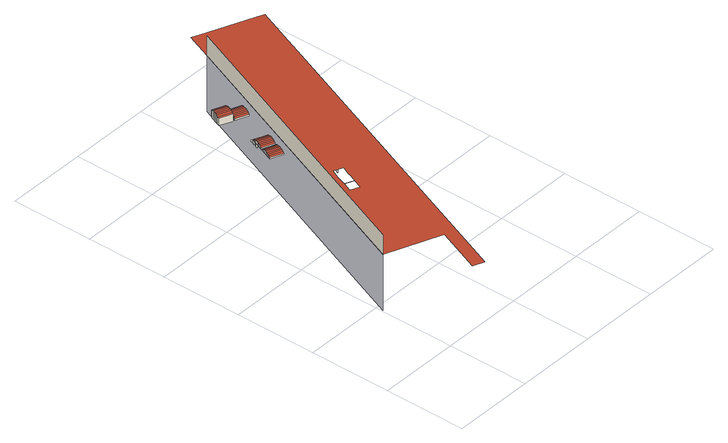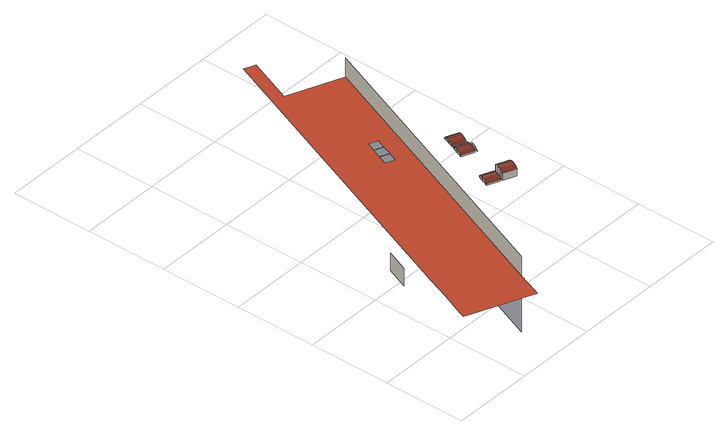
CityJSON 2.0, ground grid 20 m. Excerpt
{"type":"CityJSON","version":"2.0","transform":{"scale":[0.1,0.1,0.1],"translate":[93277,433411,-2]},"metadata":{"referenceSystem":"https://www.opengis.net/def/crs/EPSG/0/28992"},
"CityObjects":{
"building1":{"type":"Building","attributes":{"measuredHeight":21.81},"children":["building1-1","building1-2","building1-3","building1-4"],"geometry":[{"type":"MultiSurface","lod":"2","boundaries":[[[0,1,2,3]],[[1,0,4,5]],[[5,4,6,7]],[[7,6,8,9]],[[9,8,10,11]],[[12,13,14,15]],[[11,10,16,17]],[[18,19,20,21]],[[4,0,3,22]],[[13,23,24,14]],[[17,16,25,26]],[[27,18,21,28]],[[6,4,22,29]],[[23,30,31,24]],[[26,25,32,33]],[[28,34,35,27]],[[8,6,29,36]],[[30,37,38,31]],[[33,32,39,40]],[[41,42,40,39]],[[34,43,44,35]],[[10,8,36,45]],[[46,38,37,47]],[[48,12,15,49]],[[43,50,51,44]],[[12,48,52,13]],[[45,53,16,10]],[[54,46,47,55]],[[50,56,57,51]],[[13,52,58,23]],[[53,59,25,16]],[[60,54,55,61]],[[23,58,62,30]],[[59,63,32,25]],[[64,60,61,65]],[[30,62,66,37]],[[63,41,39,32]],[[67,68,69,70,71]],[[37,66,72,47]],[[52,48,49,73]],[[47,72,74,55]],[[58,52,73,75]],[[55,74,76,61]],[[62,58,75,77]],[[61,76,78,65]],[[79,64,65,78]],[[66,62,77,80]],[[80,81,72,66]],[[81,82,74,72]],[[83,84,85,86]],[[82,87,76,74]],[[84,88,89,85]],[[87,79,78,76]],[[88,90,91,89]],[[92,83,86,93]],[[83,92,94,84]],[[84,94,95,88]],[[88,95,96,90]],[[90,96,97,98]],[[94,92,93,99]],[[95,94,99,100]],[[101,102,103,104]],[[96,95,100,105]],[[102,106,107,103]],[[97,96,105,108]],[[106,109,110,107]],[[108,111,112,97]],[[109,113,114,110]],[[115,114,113,116]],[[117,101,104,118]],[[101,117,119,102]],[[120,115,116,121]],[[102,119,122,106]],[[106,122,123,109]],[[109,123,124,113]],[[113,124,125,116]],[[119,117,118,126]],[[116,125,127,121]],[[122,119,126,128]],[[121,127,129,130]],[[123,122,128,131]],[[130,129,132,133]],[[124,123,131,134]],[[134,135,125,124]],[[135,136,127,125]],[[136,137,129,127]],[[137,138,132,129]],[[70,139,140,141,71]]],"semantics":{"surfaces":[{"type":"WallSurface"},{"type":"RoofSurface"},{"type":"ClosureSurface"}],"values":[0,1,1,1,1,0,1,0,0,0,1,0,0,0,1,0,0,0,1,0,0,0,0,0,0,1,0,0,0,1,0,0,1,0,0,1,0,0,1,0,1,0,1,0,1,0,0,0,0,0,0,0,0,0,0,1,1,1,1,0,0,0,0,0,0,0,0,0,0,0,1,0,1,1,1,1,0,1,0,1,0,1,0,0,0,0,0,2]}}]},
"building1-1":{"type":"BuildingInstallation","parents":["building1"],"geometry":[{"type":"MultiSurface","lod":"2","boundaries":[[[42,142,33,40]],[[53,59,25,16]],[[142,143,26,33]],[[6,4,22,29]],[[59,63,32,25]],[[144,145,11,17]],[[8,6,29,36]],[[45,53,16,10]],[[1,5,146,2]],[[7,9,147,148]],[[5,7,148,146]],[[0,1,2,3]],[[9,11,145,147]],[[143,144,17,26]],[[41,42,40,39]],[[63,41,39,32]],[[10,8,36,45]],[[4,0,3,22]],[[9,8,10,11]],[[17,16,25,26]],[[33,32,39,40]],[[26,25,32,33]],[[11,10,16,17]],[[7,6,8,9]],[[1,0,4,5]],[[5,4,6,7]]],"semantics":{"surfaces":[{"type":"WallSurface"},{"type":"RoofSurface"}],"values":[0,0,0,0,0,0,0,0,0,0,0,0,0,0,0,0,0,0,1,1,1,1,1,1,1,1]}}]},
"building1-2":{"type":"BuildingInstallation","parents":["building1"],"geometry":[{"type":"MultiSurface","lod":"2","boundaries":[[[79,64,65,78]],[[30,37,38,31]],[[48,12,15,49]],[[64,60,61,65]],[[58,52,73,75]],[[60,54,55,61]],[[81,82,74,72]],[[87,79,78,76]],[[80,81,72,66]],[[62,58,75,77]],[[52,48,49,73]],[[82,87,76,74]],[[12,13,14,15]],[[13,23,24,14]],[[46,38,37,47]],[[54,46,47,55]],[[23,30,31,24]],[[66,62,77,80]],[[12,48,52,13]],[[37,66,72,47]],[[61,76,78,65]],[[30,62,66,37]],[[55,74,76,61]],[[23,58,62,30]],[[13,52,58,23]],[[47,72,74,55]]],"semantics":{"surfaces":[{"type":"WallSurface"},{"type":"RoofSurface"}],"values":[0,0,0,0,0,0,0,0,0,0,0,0,0,0,0,0,0,0,1,1,1,1,1,1,1,1]}}]},
"building1-3":{"type":"BuildingInstallation","parents":["building1"],"geometry":[{"type":"MultiSurface","lod":"2","boundaries":[[[149,150,151,152]],[[153,149,152,154]],[[155,156,157,158]],[[111,159,160,112]],[[156,161,98,157]],[[108,111,112,97]],[[90,98,161,91]],[[88,90,91,89]],[[96,95,100,105]],[[95,94,99,100]],[[92,83,86,93]],[[84,88,89,85]],[[83,84,85,86]],[[97,96,105,108]],[[150,155,158,151]],[[94,92,93,99]],[[159,162,163,160]],[[162,153,154,163]],[[151,163,154,152]],[[88,95,96,90]],[[84,94,95,88]],[[83,92,94,84]],[[98,97,112,157]],[[90,96,97,98]],[[158,160,163,151]],[[157,112,160,158]]],"semantics":{"surfaces":[{"type":"WallSurface"},{"type":"RoofSurface"}],"values":[0,0,0,0,0,0,0,0,0,0,0,0,0,0,0,0,0,0,1,1,1,1,1,1,1,1]}}]},
"building1-4":{"type":"BuildingInstallation","parents":["building1"],"geometry":[{"type":"MultiSurface","lod":"2","boundaries":[[[124,123,131,134]],[[120,115,116,121]],[[109,113,114,110]],[[136,137,129,127]],[[135,136,127,125]],[[115,114,113,116]],[[134,135,125,124]],[[102,106,107,103]],[[164,165,130,133]],[[165,120,121,130]],[[117,101,104,118]],[[122,119,126,128]],[[137,138,132,129]],[[138,164,133,132]],[[119,117,118,126]],[[101,102,103,104]],[[123,122,128,131]],[[106,109,110,107]],[[130,129,132,133]],[[121,127,129,130]],[[113,124,125,116]],[[102,119,122,106]],[[101,117,119,102]],[[109,123,124,113]],[[106,122,123,109]],[[116,125,127,121]]],"semantics":{"surfaces":[{"type":"WallSurface"},{"type":"RoofSurface"}],"values":[0,0,0,0,0,0,0,0,0,0,0,0,0,0,0,0,0,0,1,1,1,1,1,1,1,1]}}]},
"building2":{"type":"Building","attributes":{"measuredHeight":21.9},"geometry":[{"type":"MultiSurface","lod":"2","boundaries":[[[140,139,70,71,141]],[[166,167,168,169]],[[71,70,170,171,172,173,174,175,176,177,178,179,180,181],[182,183,184,185],[186,187,188,189],[190,191,192,193]]],"semantics":{"surfaces":[{"type":"ClosureSurface"},{"type":"WallSurface"},{"type":"RoofSurface"}],"values":[0,1,2]}}]}
},
"vertices":[
[83,517,202],[53,529,202],[53,529,199],[83,517,199],[84,520,205],[54,532,205],[86,524,206],[55,536,206],[87,528,207],[57,540,207],[89,532,208],[59,545,208],[66,564,202],[68,567,205],[68,567,199],[66,564,199],[91,537,207],[61,549,207],[66,577,207],[65,573,206],[65,573,199],[66,577,199],[84,520,199],[69,571,206],[69,571,199],[92,541,206],[62,553,206],[68,581,208],[68,581,199],[86,524,199],[71,575,207],[71,575,199],[94,545,205],[64,557,205],[70,586,199],[70,586,207],[87,528,199],[73,579,208],[73,579,199],[95,548,202],[65,560,202],[95,548,199],[65,560,199],[71,590,199],[71,590,206],[89,532,199],[74,584,199],[74,584,207],[97,552,202],[97,552,199],[73,593,199],[73,593,205],[98,555,205],[91,537,199],[76,588,199],[76,588,206],[74,597,199],[74,597,202],[100,559,206],[92,541,199],[78,592,199],[78,592,205],[101,563,207],[94,545,199],[79,595,199],[79,595,202],[103,567,208],[289,898,199],[4,184,199],[4,184,160],[4,184,150],[289,898,150],[105,571,207],[98,555,199],[106,576,206],[100,559,199],[108,579,205],[101,563,199],[109,583,202],[109,583,199],[103,567,199],[105,571,199],[106,576,199],[72,682,217],[73,686,219],[73,686,199],[72,682,199],[108,579,199],[75,689,221],[75,689,199],[77,694,222],[77,694,199],[102,670,217],[102,670,199],[104,673,219],[105,677,221],[107,681,222],[109,686,222],[78,698,222],[104,673,199],[105,677,199],[107,668,203],[108,672,205],[108,672,199],[107,668,199],[107,681,199],[110,675,207],[110,675,199],[109,686,199],[112,679,208],[112,679,199],[110,690,199],[110,690,222],[113,684,208],[113,684,199],[115,688,199],[115,688,208],[137,656,203],[137,656,199],[139,659,205],[117,692,199],[117,692,207],[140,663,207],[142,667,208],[144,672,208],[145,676,208],[139,659,199],[147,680,207],[140,663,199],[149,684,205],[118,696,205],[142,667,199],[150,687,203],[120,699,203],[144,672,199],[145,676,199],[147,680,199],[149,684,199],[150,687,199],[4,184,6],[289,898,6],[289,898,51],
[64,557,199],[62,553,199],[61,549,199],[59,545,199],[54,532,199],[57,540,199],[55,536,199],
[85,713,199],[83,710,199],[83,710,219],[85,713,217],[115,701,199],[115,701,217],[82,706,199],[80,702,199],[80,702,222],[82,706,221],[112,694,199],[112,694,221],[78,698,199],[114,698,199],[114,698,219],
[120,699,199],[118,696,199],
[325,613,6],[325,613,51],[303,557,51],[303,557,6],[137,131,150],[92,18,150],[119,7,150],[421,766,150],[442,821,150],[447,833,150],[467,883,150],[472,896,150],[454,904,150],[332,954,150],[315,962,150],[309,949,150],[137,400,150],[145,422,150],[167,413,150],[158,391,150],[127,377,150],[136,398,150],[157,390,150],[149,368,150],[167,414,150],[146,423,150],[155,445,150],[176,436,150]
]}
